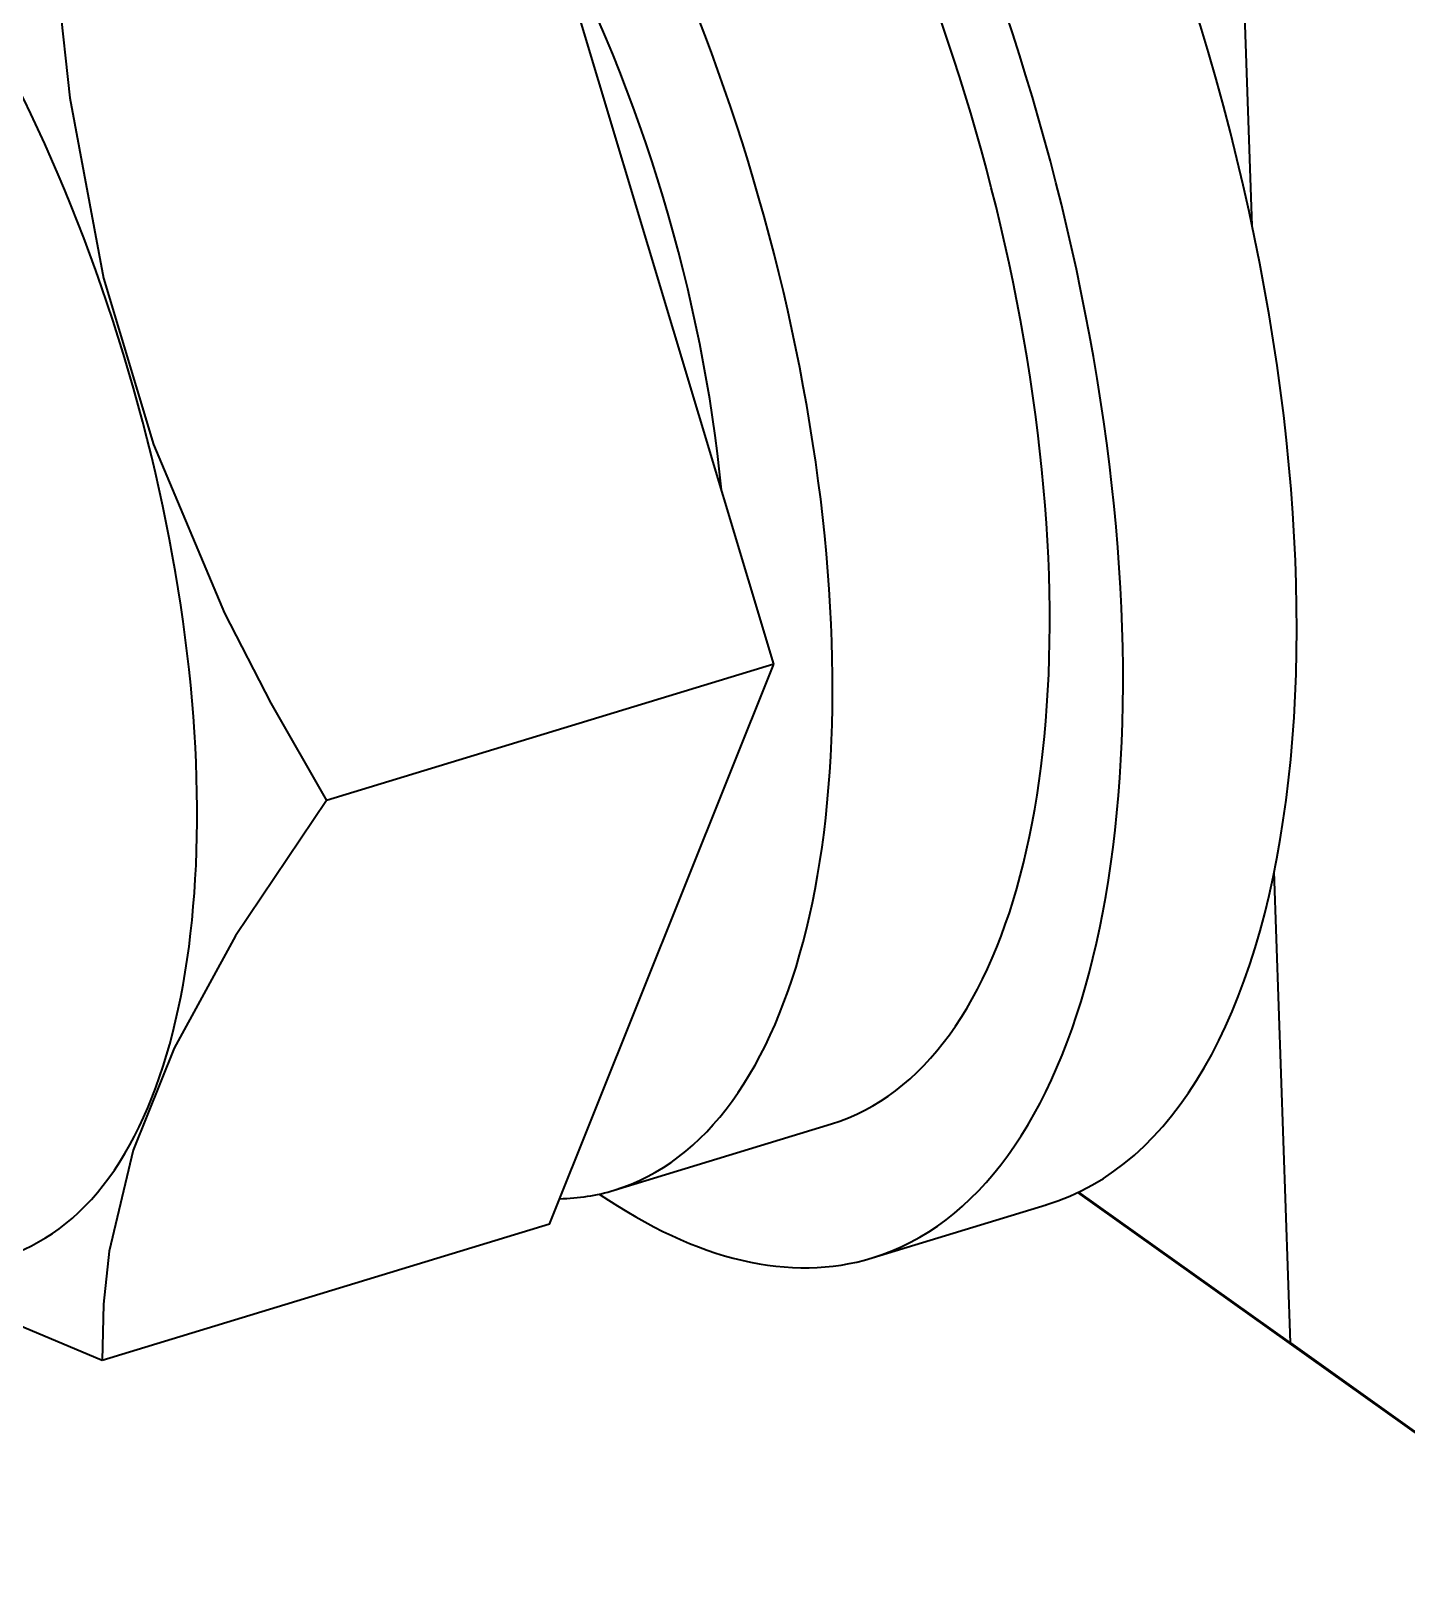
# Model space of a CAD drawing. Header units: millimetres. Extents: x 1333 to 129696, y -57210 to 105899.
# Drawn here: x 57136.646 to 57139.346, y 101246.493 to 101249.54 of the extents above; entities that cross this region are included whole.
import ezdxf

# ---------------------------------------------------------------- set-up
doc = ezdxf.new("R2010")
doc.units = ezdxf.units.MM
doc.header["$LTSCALE"] = 0.5

msp = doc.modelspace()

# ---------------------------------------------------------------- linework, layer by layer
at = {"color": 7, "lineweight": 35, "ltscale": 0.319005}
msp.add_line((57139.0419, 101249.1581), (57138.9327, 101252.3463), dxfattribs=at)
at = {"color": 7, "lineweight": 35, "ltscale": 0.187606}
msp.add_line((57138.1033, 101248.2981), (57137.5638, 101250.0949), dxfattribs=at)
at = {"color": 7, "lineweight": 35, "ltscale": 0.091725}
for p, q in [((57138.1033, 101248.2981), (57137.2259, 101248.0304)), ((57137.663, 101247.1989), (57136.7857, 101246.9312))]:
    msp.add_line(p, q, dxfattribs=at)
at = {"color": 7, "lineweight": 35, "ltscale": 0.118411}
msp.add_line((57137.663, 101247.1989), (57138.1033, 101248.2981), dxfattribs=at)
at = {"color": 7, "lineweight": 35, "ltscale": 0.092506}
msp.add_line((57139.1171, 101246.9663), (57139.0854, 101247.8908), dxfattribs=at)
at = {"color": 7, "lineweight": 35, "ltscale": 0.044547}
msp.add_line((57137.7903, 101247.2658), (57138.2164, 101247.3958), dxfattribs=at)
at = {"color": 7, "lineweight": 35, "ltscale": 0.035639}
msp.add_line((57138.2966, 101247.1327), (57138.6375, 101247.2367), dxfattribs=at)
at = {"color": 7, "lineweight": 35, "ltscale": 0.132446}
msp.add_line((57139.779, 101246.493), (57138.7001, 101247.2612), dxfattribs=at)
at = {"color": 7, "lineweight": 35, "ltscale": 0.050993}
msp.add_line((57139.1171, 101246.9663), (57138.7016, 101247.262), dxfattribs=at)
at = {"color": 7, "lineweight": 35, "ltscale": 0.08138}
msp.add_line((57139.1171, 101246.9663), (57139.779, 101246.493), dxfattribs=at)
at = {"color": 7, "lineweight": 35}
for points in [[(57136.6864, 101249.8273), (57136.7001, 101249.6072), (57136.7218, 101249.4094), (57136.788, 101249.0557), (57136.8862, 101248.7287), (57137.0256, 101248.398), (57137.1163, 101248.2213), (57137.2259, 101248.0304)], [(57137.2259, 101248.0304), (57137.0473, 101247.7651), (57136.9266, 101247.5443), (57136.8465, 101247.3443), (57136.7994, 101247.1463), (57136.7881, 101247.0423), (57136.7857, 101246.9312)], [(57136.7857, 101246.9312), (57136.5318, 101247.0382), (57136.3336, 101247.1396), (57136.1711, 101247.2427)]]:
    msp.add_lwpolyline(points, dxfattribs=at)
for centre, major_axis, start_param, end_param in [((57138.0174, 101249.2692), (0.6201, -2.0325), 6.283075, 9.424667), ((57137.6766, 101249.1653), (0.6201, -2.0325), 6.283075, 8.891644), ((57137.6766, 101249.1653), (0.5399, -1.7695), 6.283075, 8.891644), ((57137.2505, 101249.0353), (0.5399, -1.7695), 6.283075, 8.891644), ((57136.1214, 101248.6908), (0.4742, -1.5543), 5.200844, 10.507301), ((57137.2505, 101249.0353), (0.4243, -1.3905), 1.147843, 1.974228), ((57137.2505, 101249.0353), (0.5399, -1.7695), 6.155019, 6.283075), ((57137.6766, 101249.1653), (0.6201, -2.0325), 5.767631, 6.283075)]:
    msp.add_ellipse(centre, major_axis=major_axis, ratio=0.454179, start_param=start_param, end_param=end_param, dxfattribs=at)

doc.saveas('drawing.dxf')
